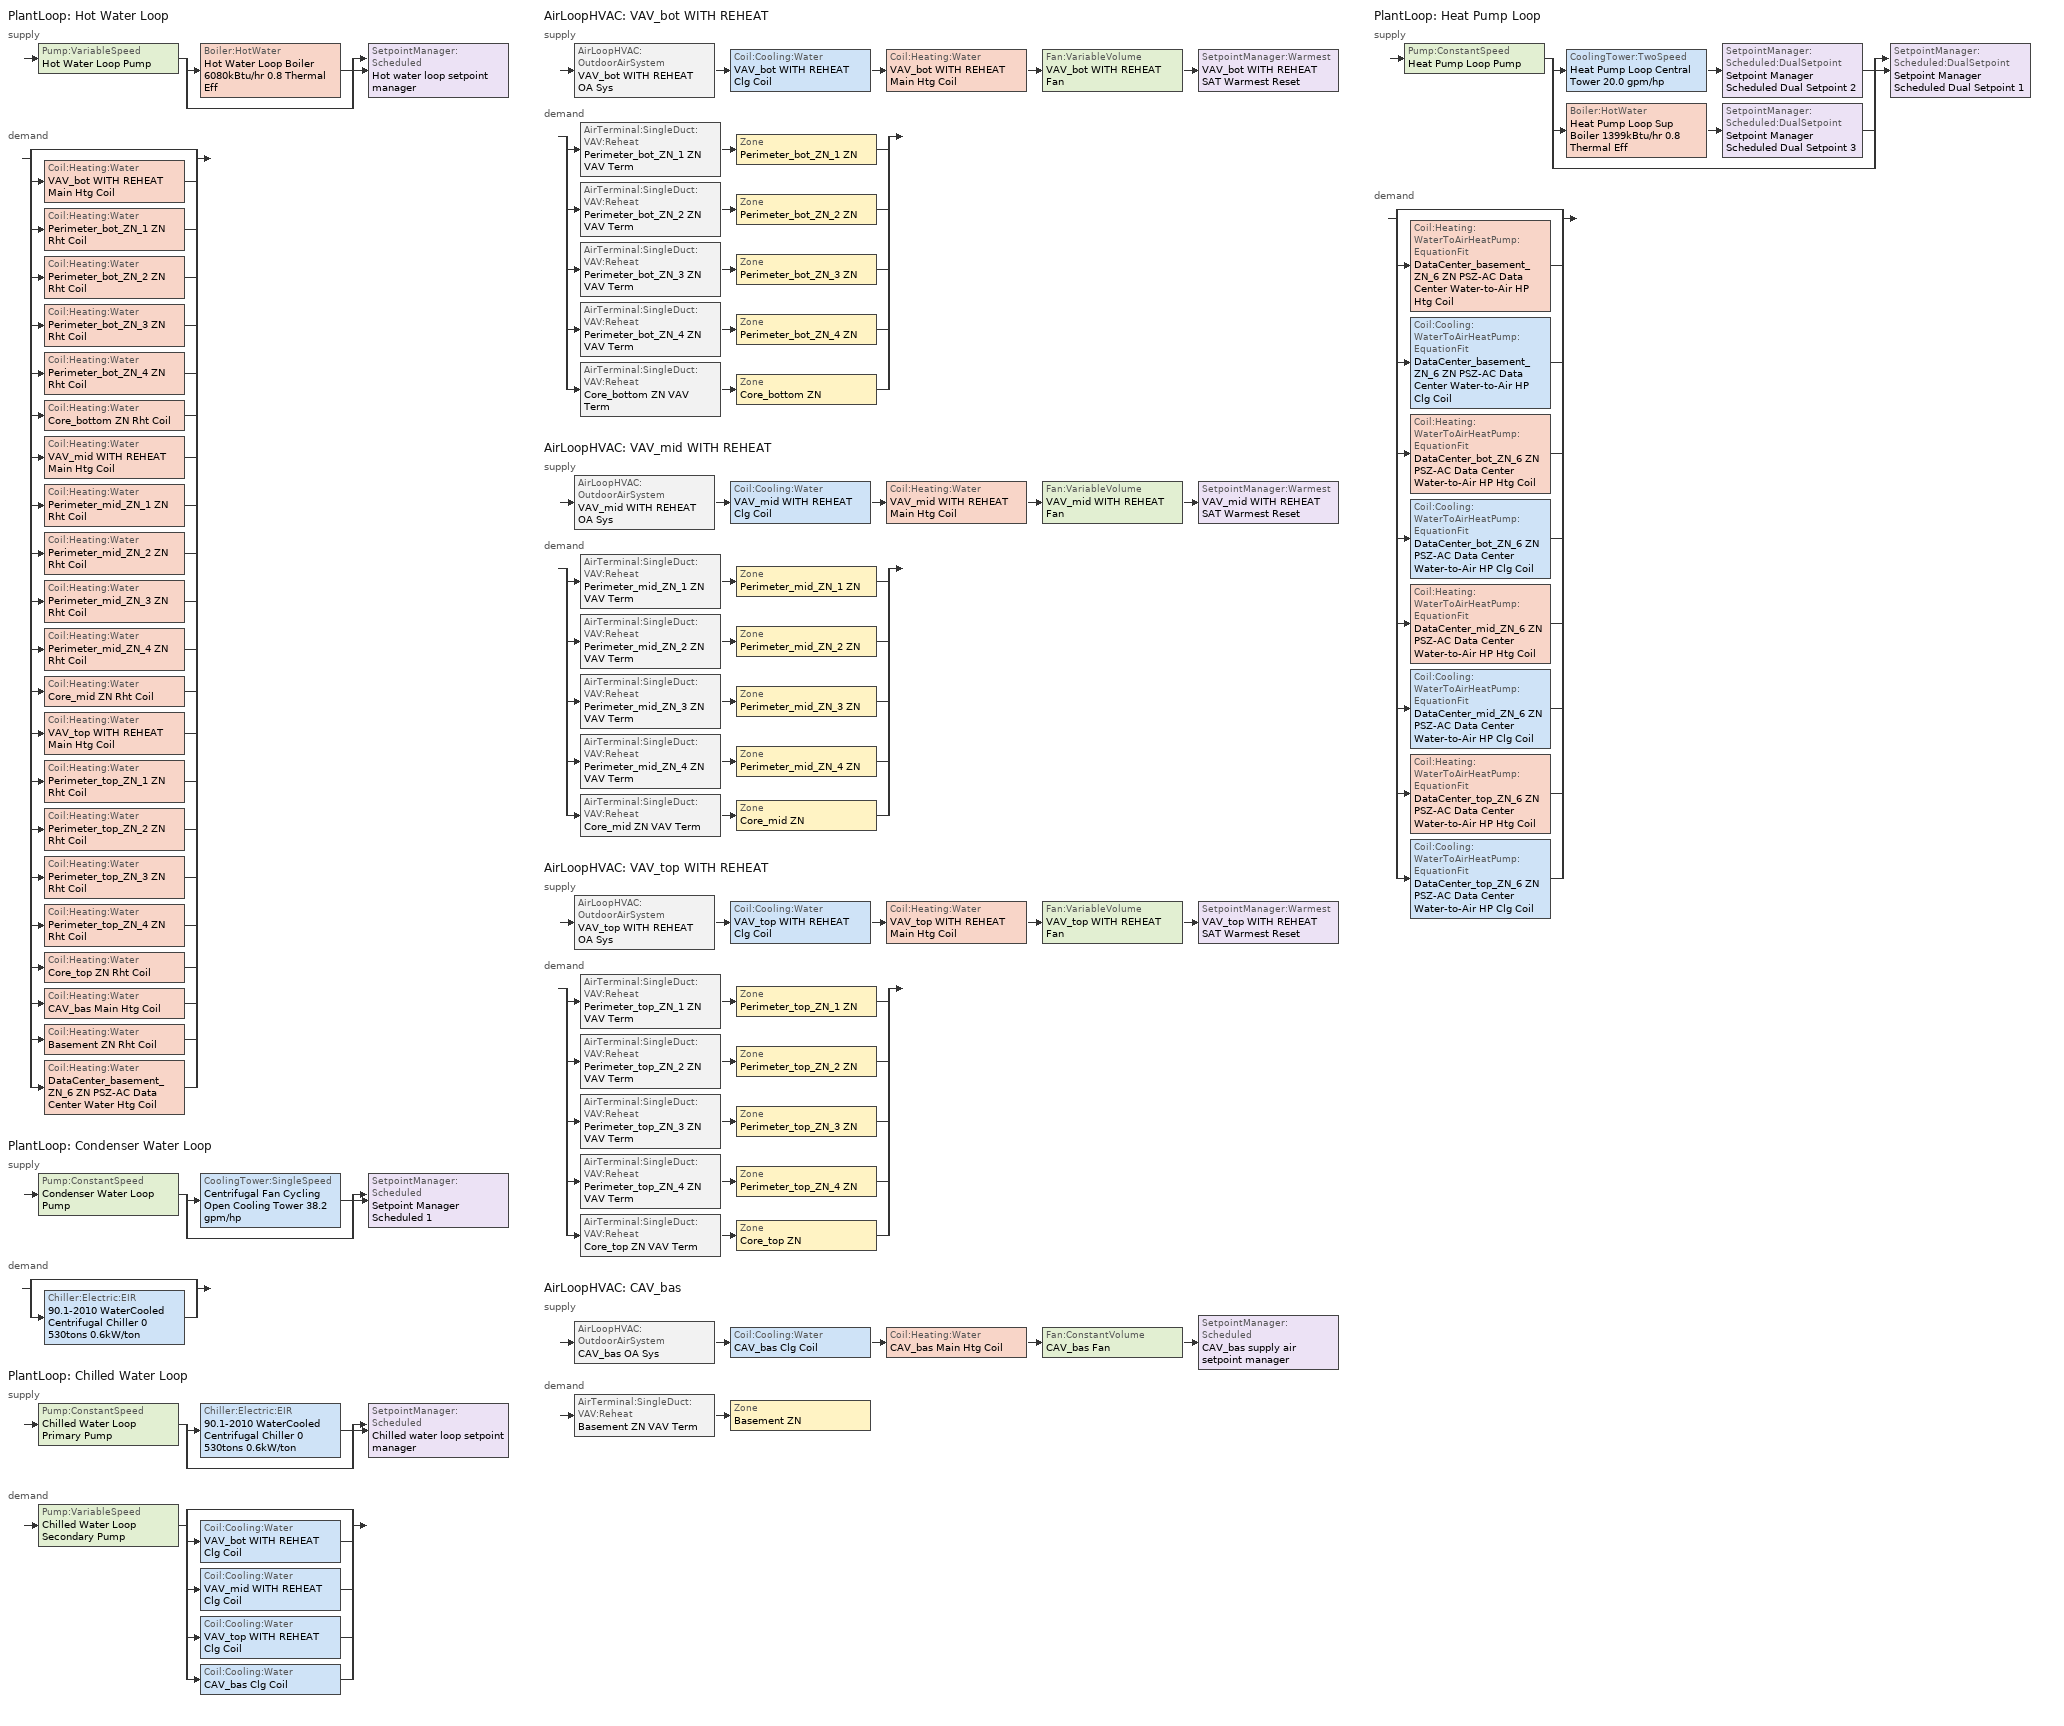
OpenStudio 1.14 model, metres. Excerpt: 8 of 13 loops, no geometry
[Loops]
PlantLoop 'Hot Water Loop'
 supply: Pump:VariableSpeed 'Hot Water Loop Pump' > split
  | Boiler:HotWater 'Hot Water Loop Boiler 6080kBtu/hr 0.8 Thermal Eff'
  | bypass
  join > SetpointManager:Scheduled 'Hot water loop setpoint manager'
 demand: split
  | bypass
  | Coil:Heating:Water 'VAV_bot WITH REHEAT Main Htg Coil'
  | Coil:Heating:Water 'Perimeter_bot_ZN_1 ZN Rht Coil'
  | Coil:Heating:Water 'Perimeter_bot_ZN_2 ZN Rht Coil'
  | Coil:Heating:Water 'Perimeter_bot_ZN_3 ZN Rht Coil'
  | Coil:Heating:Water 'Perimeter_bot_ZN_4 ZN Rht Coil'
  | Coil:Heating:Water 'Core_bottom ZN Rht Coil'
  | Coil:Heating:Water 'VAV_mid WITH REHEAT Main Htg Coil'
  | Coil:Heating:Water 'Perimeter_mid_ZN_1 ZN Rht Coil'
  | Coil:Heating:Water 'Perimeter_mid_ZN_2 ZN Rht Coil'
  | Coil:Heating:Water 'Perimeter_mid_ZN_3 ZN Rht Coil'
  | Coil:Heating:Water 'Perimeter_mid_ZN_4 ZN Rht Coil'
  | Coil:Heating:Water 'Core_mid ZN Rht Coil'
  | Coil:Heating:Water 'VAV_top WITH REHEAT Main Htg Coil'
  | Coil:Heating:Water 'Perimeter_top_ZN_1 ZN Rht Coil'
  | Coil:Heating:Water 'Perimeter_top_ZN_2 ZN Rht Coil'
  | Coil:Heating:Water 'Perimeter_top_ZN_3 ZN Rht Coil'
  | Coil:Heating:Water 'Perimeter_top_ZN_4 ZN Rht Coil'
  | Coil:Heating:Water 'Core_top ZN Rht Coil'
  | Coil:Heating:Water 'CAV_bas Main Htg Coil'
  | Coil:Heating:Water 'Basement ZN Rht Coil'
  | Coil:Heating:Water 'DataCenter_basement_ZN_6 ZN PSZ-AC Data Center Water Htg Coil'
PlantLoop 'Condenser Water Loop'
 supply: Pump:ConstantSpeed 'Condenser Water Loop Pump' > split
  | CoolingTower:SingleSpeed 'Centrifugal Fan Cycling Open Cooling Tower 38.2 gpm/hp'
  | bypass
  join > SetpointManager:Scheduled 'Setpoint Manager Scheduled 1'
 demand: split
  | bypass
  | Chiller:Electric:EIR '90.1-2010 WaterCooled  Centrifugal Chiller 0 530tons 0.6kW/ton'
PlantLoop 'Chilled Water Loop'
 supply: Pump:ConstantSpeed 'Chilled Water Loop Primary Pump' > split
  | Chiller:Electric:EIR '90.1-2010 WaterCooled  Centrifugal Chiller 0 530tons 0.6kW/ton'
  | bypass
  join > SetpointManager:Scheduled 'Chilled water loop setpoint manager'
 demand: Pump:VariableSpeed 'Chilled Water Loop Secondary Pump' > split
  | bypass
  | Coil:Cooling:Water 'VAV_bot WITH REHEAT Clg Coil'
  | Coil:Cooling:Water 'VAV_mid WITH REHEAT Clg Coil'
  | Coil:Cooling:Water 'VAV_top WITH REHEAT Clg Coil'
  | Coil:Cooling:Water 'CAV_bas Clg Coil'
AirLoopHVAC 'VAV_bot WITH REHEAT'
 supply: AirLoopHVAC:OutdoorAirSystem 'VAV_bot WITH REHEAT OA Sys' > Coil:Cooling:Water 'VAV_bot WITH REHEAT Clg Coil' > Coil:Heating:Water 'VAV_bot WITH REHEAT Main Htg Coil' > Fan:VariableVolume 'VAV_bot WITH REHEAT Fan' > SetpointManager:Warmest 'VAV_bot WITH REHEAT SAT Warmest Reset'
 demand: split
  | AirTerminal:SingleDuct:VAV:Reheat 'Perimeter_bot_ZN_1 ZN VAV Term' > Zone 'Perimeter_bot_ZN_1 ZN'
  | AirTerminal:SingleDuct:VAV:Reheat 'Perimeter_bot_ZN_2 ZN VAV Term' > Zone 'Perimeter_bot_ZN_2 ZN'
  | AirTerminal:SingleDuct:VAV:Reheat 'Perimeter_bot_ZN_3 ZN VAV Term' > Zone 'Perimeter_bot_ZN_3 ZN'
  | AirTerminal:SingleDuct:VAV:Reheat 'Perimeter_bot_ZN_4 ZN VAV Term' > Zone 'Perimeter_bot_ZN_4 ZN'
  | AirTerminal:SingleDuct:VAV:Reheat 'Core_bottom ZN VAV Term' > Zone 'Core_bottom ZN'
AirLoopHVAC 'VAV_mid WITH REHEAT'
 supply: AirLoopHVAC:OutdoorAirSystem 'VAV_mid WITH REHEAT OA Sys' > Coil:Cooling:Water 'VAV_mid WITH REHEAT Clg Coil' > Coil:Heating:Water 'VAV_mid WITH REHEAT Main Htg Coil' > Fan:VariableVolume 'VAV_mid WITH REHEAT Fan' > SetpointManager:Warmest 'VAV_mid WITH REHEAT SAT Warmest Reset'
 demand: split
  | AirTerminal:SingleDuct:VAV:Reheat 'Perimeter_mid_ZN_1 ZN VAV Term' > Zone 'Perimeter_mid_ZN_1 ZN'
  | AirTerminal:SingleDuct:VAV:Reheat 'Perimeter_mid_ZN_2 ZN VAV Term' > Zone 'Perimeter_mid_ZN_2 ZN'
  | AirTerminal:SingleDuct:VAV:Reheat 'Perimeter_mid_ZN_3 ZN VAV Term' > Zone 'Perimeter_mid_ZN_3 ZN'
  | AirTerminal:SingleDuct:VAV:Reheat 'Perimeter_mid_ZN_4 ZN VAV Term' > Zone 'Perimeter_mid_ZN_4 ZN'
  | AirTerminal:SingleDuct:VAV:Reheat 'Core_mid ZN VAV Term' > Zone 'Core_mid ZN'
AirLoopHVAC 'VAV_top WITH REHEAT'
 supply: AirLoopHVAC:OutdoorAirSystem 'VAV_top WITH REHEAT OA Sys' > Coil:Cooling:Water 'VAV_top WITH REHEAT Clg Coil' > Coil:Heating:Water 'VAV_top WITH REHEAT Main Htg Coil' > Fan:VariableVolume 'VAV_top WITH REHEAT Fan' > SetpointManager:Warmest 'VAV_top WITH REHEAT SAT Warmest Reset'
 demand: split
  | AirTerminal:SingleDuct:VAV:Reheat 'Perimeter_top_ZN_1 ZN VAV Term' > Zone 'Perimeter_top_ZN_1 ZN'
  | AirTerminal:SingleDuct:VAV:Reheat 'Perimeter_top_ZN_2 ZN VAV Term' > Zone 'Perimeter_top_ZN_2 ZN'
  | AirTerminal:SingleDuct:VAV:Reheat 'Perimeter_top_ZN_3 ZN VAV Term' > Zone 'Perimeter_top_ZN_3 ZN'
  | AirTerminal:SingleDuct:VAV:Reheat 'Perimeter_top_ZN_4 ZN VAV Term' > Zone 'Perimeter_top_ZN_4 ZN'
  | AirTerminal:SingleDuct:VAV:Reheat 'Core_top ZN VAV Term' > Zone 'Core_top ZN'
AirLoopHVAC 'CAV_bas'
 supply: AirLoopHVAC:OutdoorAirSystem 'CAV_bas OA Sys' > Coil:Cooling:Water 'CAV_bas Clg Coil' > Coil:Heating:Water 'CAV_bas Main Htg Coil' > Fan:ConstantVolume 'CAV_bas Fan' > SetpointManager:Scheduled 'CAV_bas supply air setpoint manager'
 demand: AirTerminal:SingleDuct:VAV:Reheat 'Basement ZN VAV Term' > Zone 'Basement ZN'
PlantLoop 'Heat Pump Loop'
 supply: Pump:ConstantSpeed 'Heat Pump Loop Pump' > split
  | CoolingTower:TwoSpeed 'Heat Pump Loop Central Tower 20.0 gpm/hp' > SetpointManager:Scheduled:DualSetpoint 'Setpoint Manager Scheduled Dual Setpoint 2'
  | Boiler:HotWater 'Heat Pump Loop Sup Boiler 1399kBtu/hr 0.8 Thermal Eff' > SetpointManager:Scheduled:DualSetpoint 'Setpoint Manager Scheduled Dual Setpoint 3'
  | bypass
  join > SetpointManager:Scheduled:DualSetpoint 'Setpoint Manager Scheduled Dual Setpoint 1'
 demand: split
  | bypass
  | Coil:Heating:WaterToAirHeatPump:EquationFit 'DataCenter_basement_ZN_6 ZN PSZ-AC Data Center Water-to-Air HP Htg Coil'
  | Coil:Cooling:WaterToAirHeatPump:EquationFit 'DataCenter_basement_ZN_6 ZN PSZ-AC Data Center Water-to-Air HP Clg Coil'
  | Coil:Heating:WaterToAirHeatPump:EquationFit 'DataCenter_bot_ZN_6 ZN PSZ-AC Data Center Water-to-Air HP Htg Coil'
  | Coil:Cooling:WaterToAirHeatPump:EquationFit 'DataCenter_bot_ZN_6 ZN PSZ-AC Data Center Water-to-Air HP Clg Coil'
  | Coil:Heating:WaterToAirHeatPump:EquationFit 'DataCenter_mid_ZN_6 ZN PSZ-AC Data Center Water-to-Air HP Htg Coil'
  | Coil:Cooling:WaterToAirHeatPump:EquationFit 'DataCenter_mid_ZN_6 ZN PSZ-AC Data Center Water-to-Air HP Clg Coil'
  | Coil:Heating:WaterToAirHeatPump:EquationFit 'DataCenter_top_ZN_6 ZN PSZ-AC Data Center Water-to-Air HP Htg Coil'
  | Coil:Cooling:WaterToAirHeatPump:EquationFit 'DataCenter_top_ZN_6 ZN PSZ-AC Data Center Water-to-Air HP Clg Coil'
[Sizing:Zone] Zone Cooling Design Supply Air Temperature Input Method=SupplyAirTemperature; Zone Cooling Design Supply Air Temperature {C}=12.8; Zone Cooling Design Supply Air Temperature Difference {deltaC}=11.11; Zone Heating Design Supply Air Temperature Input Method=SupplyAirTemperature; Zone Heating Design Supply Air Temperature Difference {deltaC}=11.11; Zone Cooling Design Supply Air Humidity Ratio {kg-H2O/kg-air}=0.0085; Zone Heating Design Supply Air Humidity Ratio {kg-H2O/kg-air}=0.008; Cooling Design Air Flow Method=DesignDayWithLimit; Heating Design Air Flow Method=DesignDay; Account for Dedicated Outdoor Air System=No; Dedicated Outdoor Air System Control Strategy=NeutralSupplyAir; Dedicated Outdoor Air Low Setpoint Temperature for Design {C}=autosize; Dedicated Outdoor Air High Setpoint Temperature for Design {C}=autosize
Name | Zone Heating Design Supply Air Temperature {C}
Core_bottom ZN; Perimeter_bot_ZN_1 ZN; Perimeter_top_ZN_4 ZN; Perimeter_top_ZN_1 ZN; Perimeter_mid_ZN_2 ZN; Perimeter_mid_ZN_3 ZN; Perimeter_top_ZN_3 ZN; Core_top ZN; Core_mid ZN; Perimeter_bot_ZN_3 ZN; Perimeter_bot_ZN_4 ZN; Perimeter_bot_ZN_2 ZN; Perimeter_mid_ZN_4 ZN; Perimeter_mid_ZN_1 ZN; Perimeter_top_ZN_2 ZN | 40
Basement ZN | 50
[Zone equipment]
Core_bottom ZN: Core_bottom ZN VAV Term
Perimeter_bot_ZN_1 ZN: Perimeter_bot_ZN_1 ZN VAV Term
Basement ZN: Basement ZN VAV Term
Perimeter_top_ZN_4 ZN: Perimeter_top_ZN_4 ZN VAV Term
Perimeter_top_ZN_1 ZN: Perimeter_top_ZN_1 ZN VAV Term
Perimeter_mid_ZN_2 ZN: Perimeter_mid_ZN_2 ZN VAV Term
Perimeter_mid_ZN_3 ZN: Perimeter_mid_ZN_3 ZN VAV Term
Perimeter_top_ZN_3 ZN: Perimeter_top_ZN_3 ZN VAV Term
Core_top ZN: Core_top ZN VAV Term
Core_mid ZN: Core_mid ZN VAV Term
Perimeter_bot_ZN_3 ZN: Perimeter_bot_ZN_3 ZN VAV Term
Perimeter_bot_ZN_4 ZN: Perimeter_bot_ZN_4 ZN VAV Term
Perimeter_bot_ZN_2 ZN: Perimeter_bot_ZN_2 ZN VAV Term
Perimeter_mid_ZN_4 ZN: Perimeter_mid_ZN_4 ZN VAV Term
Perimeter_mid_ZN_1 ZN: Perimeter_mid_ZN_1 ZN VAV Term
Perimeter_top_ZN_2 ZN: Perimeter_top_ZN_2 ZN VAV Term
[PlantLoop] Plant Loop Volume {m3}=Autocalculate; Load Distribution Scheme=Optimal
Name | Fluid Type | Minimum Loop Temperature {C} | Maximum Loop Temperature {C} | Common Pipe Simulation
Hot Water Loop | Water | 10
Condenser Water Loop |  | 5 | 80
Chilled Water Loop |  | 1 | 98 | CommonPipe
Heat Pump Loop | Water | 5 | 80
[Sizing:Plant] Sizing Option=NonCoincident; Zone Timesteps in Averaging Window=1; Coincident Sizing Factor Mode=None
Name | Loop Type | Design Loop Exit Temperature {C} | Loop Design Temperature Difference {deltaC}
Hot Water Loop | Heating | 82.2222 | 11.1111
Condenser Water Loop | Condenser | 29.4444 | 5.55556
Chilled Water Loop | Cooling | 6.66667 | 5.61111
Heat Pump Loop | Heating | 39 | 11
[SetpointManager:Scheduled] Control Variable=Temperature
Name | Schedule
Hot water loop setpoint manager | Hot Water Loop Temp - 180F
Setpoint Manager Scheduled 1 | Condenser Water Loop Temp - 70F
Chilled water loop setpoint manager | Chilled Water Loop Temp - 44F
CAV_bas supply air setpoint manager | Nat Vent Max Outdoor Temp Sch - 78F
[Pump:VariableSpeed] Pump Control Type=Intermittent
Name | Rated Pump Head {Pa} | Motor Efficiency | Fraction of Motor Inefficiencies to Fluid Stream | Coefficient 1 of the Part Load Performance Curve | Coefficient 2 of the Part Load Performance Curve | Coefficient 3 of the Part Load Performance Curve | Coefficient 4 of the Part Load Performance Curve
Hot Water Loop Pump | 179344 | 0.924
Chilled Water Loop Secondary Pump | 134508 | 0.93 | 0 | 0 | 0.0205 | 0.4101 | 0.5753
[Boiler:HotWater] Nominal Thermal Efficiency=0.8; Maximum Part Load Ratio=1.2; Parasitic Electric Load {W}=0; Sizing Factor=1
Name | Fuel Type | Efficiency Curve Temperature Evaluation Variable | Normalized Boiler Efficiency Curve | Design Water Outlet Temperature {C} | Water Outlet Upper Temperature Limit {C} | Boiler Flow Mode | Minimum Part Load Ratio | Optimum Part Load Ratio
Hot Water Loop Boiler 6080kBtu/hr 0.8 Thermal Eff | NaturalGas | LeavingBoiler | Boiler with No Minimum Turndown 1 | 82.2222 | 95 | LeavingSetpointModulated
Heat Pump Loop Sup Boiler 1399kBtu/hr 0.8 Thermal Eff |  |  | Boiler with No Minimum Turndown | 30 | 99 | ConstantFlow | 0 | 1
[Pump:ConstantSpeed] Rated Flow Rate {m3/s}=autosize; Rated Power Consumption {W}=autosize; Fraction of Motor Inefficiencies to Fluid Stream=0; Pump Control Type=Intermittent
Name | Rated Pump Head {Pa} | Motor Efficiency
Condenser Water Loop Pump | 148557 | 0.936
Chilled Water Loop Primary Pump | 44836 | 0.917
Heat Pump Loop Pump | 179344 | 0.895
[CoolingTower:SingleSpeed]
Centrifugal Fan Cycling Open Cooling Tower 38.2 gpm/hp: Design Water Flow Rate {m3/s}=autosize; Design Air Flow Rate {m3/s}=autosize; Fan Power at Design Air Flow Rate {W}=28222.9; U-Factor Times Area Value at Design Air Flow Rate {W/K}=autosize; Air Flow Rate in Free Convection Regime {m3/s}=autosize; U-Factor Times Area Value at Free Convection Air Flow Rate {W/K}=autosize; Performance Input Method=UFactorTimesAreaAndDesignWaterFlowRate; Free Convection Capacity {W}=0; Basin Heater Capacity {W/K}=0; Evaporation Loss Mode=LossFactor; Evaporation Loss Factor {percent/K}=0.2; Drift Loss Percent {percent}=0.008; Blowdown Calculation Mode=ConcentrationRatio; Blowdown Concentration Ratio=3; Capacity Control=FanCycling; Number of Cells=2; Cell Control=MinimalCell; Cell Minimum  Water Flow Rate Fraction=0.33; Cell Maximum Water Flow Rate Fraction=2.5; Sizing Factor=1
[Chiller:Electric:EIR]
90.1-2010 WaterCooled  Centrifugal Chiller 0 530tons 0.6kW/ton: Reference Capacity {W}=Autosize; Reference COP {W/W}=6.1059; Reference Leaving Chilled Water Temperature {C}=6.66667; Reference Entering Condenser Fluid Temperature {C}=35; Cooling Capacity Function of Temperature Curve=WaterCooled_PositiveDisplacement_Chiller_GT150_2010_PathA_CAPFT; Electric Input to Cooling Output Ratio Function of Temperature Curve=WaterCooled_PositiveDisplacement_Chiller_GT150_2010_PathA_EIRFT; Electric Input to Cooling Output Ratio Function of Part Load Ratio Curve=ChlrWtrCentPathAAllEIRRatio_fQRatio; Minimum Part Load Ratio=0.15; Maximum Part Load Ratio=1; Optimum Part Load Ratio=1; Minimum Unloading Ratio=0.25; Condenser Type=WaterCooled; Leaving Chilled Water Lower Temperature Limit {C}=2.22222; Chiller Flow Mode=ConstantFlow; Design Heat Recovery Water Flow Rate {m3/s}=0; Sizing Factor=1; Basin Heater Capacity {W/K}=0; Basin Heater Setpoint Temperature {C}=10
[AirLoopHVAC] Availability Schedule=OfficeLarge HVACOperationSchd; Design Supply Air Flow Rate {m3/s}=AutoSize
Name | Availability Manager
VAV_bot WITH REHEAT | Availability Manager Night Cycle 1
VAV_mid WITH REHEAT | Availability Manager Night Cycle 2
VAV_top WITH REHEAT | Availability Manager Night Cycle 3
CAV_bas | Availability Manager Night Cycle 4
[Sizing:System] Type of Load to Size On=Sensible; Preheat Design Temperature {C}=7; Preheat Design Humidity Ratio {kg-H2O/kg-Air}=0.008; Precool Design Temperature {C}=12.8; Precool Design Humidity Ratio {kg-H2O/kg-Air}=0.008; Central Cooling Design Supply Air Temperature {C}=12.8; Sizing Option=Coincident; 100% Outdoor Air in Cooling=No; 100% Outdoor Air in Heating=No; Central Cooling Design Supply Air Humidity Ratio {kg-H2O/kg-Air}=0.0085; Central Heating Design Supply Air Humidity Ratio {kg-H2O/kg-Air}=0.008; Cooling Design Air Flow Method=DesignDay; Cooling Design Air Flow Rate {m3/s}=0; Heating Design Air Flow Method=DesignDay; Heating Design Air Flow Rate {m3/s}=0; System Outdoor Air Method=ZoneSum; Zone Maximum Outdoor Air Fraction=1; Cooling Supply Air Flow Rate Per Floor Area {m3/s-m2}=0.00996765; Cooling Fraction of Autosized Cooling Supply Air Flow Rate=1; Cooling Supply Air Flow Rate Per Unit Cooling Capacity {m3/s-W}=3.94755e-05; Heating Supply Air Flow Rate Per Floor Area {m3/s-m2}=0.00996765; Heating Fraction of Autosized Heating Supply Air Flow Rate=1; Heating Fraction of Autosized Cooling Supply Air Flow Rate=1; Heating Supply Air Flow Rate Per Unit Heating Capacity {m3/s-W}=3.15882e-05; Cooling Design Capacity Method=CoolingDesignCapacity; Cooling Design Capacity {W}=autosize; Cooling Design Capacity Per Floor Area {W/m2}=234.7; Fraction of Autosized Cooling Design Capacity=1; Heating Design Capacity Method=HeatingDesignCapacity; Heating Design Capacity {W}=autosize; Heating Design Capacity Per Floor Area {W/m2}=157; Fraction of Autosized Heating Design Capacity=1; Central Cooling Capacity Control Method=OnOff
Name | Design Outdoor Air Flow Rate {m3/s} | Minimum System Air Flow Ratio | Central Heating Design Supply Air Temperature {C}
VAV_bot WITH REHEAT; VAV_top WITH REHEAT | 2.53819 | 0.3 | 12.8
VAV_mid WITH REHEAT | 1.65851 | 0.3 | 12.8
CAV_bas | Autosize | 1 | 16.7
[Fan:VariableVolume] Availability Schedule=Always On Discrete; Pressure Rise {Pa}=1389.92; Maximum Flow Rate {m3/s}=Autosize; Fan Power Minimum Flow Rate Input Method=Fraction; Fan Power Minimum Flow Fraction=0.2; Fan Power Minimum Air Flow Rate {m3/s}=0; Motor In Airstream Fraction=1; Fan Power Coefficient 1=0.0013; Fan Power Coefficient 2=0.147; Fan Power Coefficient 3=0.9506; Fan Power Coefficient 4=-0.0998; Fan Power Coefficient 5=0
Name | Fan Efficiency | Motor Efficiency
VAV_bot WITH REHEAT Fan | 0.61165 | 0.941
VAV_mid WITH REHEAT Fan | 0.6253 | 0.962
VAV_top WITH REHEAT Fan | 0.6084 | 0.936
[Coil:Heating:Water] Availability Schedule=Always On Discrete
Name | Rated Inlet Water Temperature {C} | Rated Inlet Air Temperature {C} | Rated Outlet Water Temperature {C} | Rated Outlet Air Temperature {C}
VAV_bot WITH REHEAT Main Htg Coil; VAV_mid WITH REHEAT Main Htg Coil; VAV_top WITH REHEAT Main Htg Coil | 82.2222 | 7 | 71.1111 | 12.8
Perimeter_bot_ZN_1 ZN Rht Coil; Perimeter_bot_ZN_2 ZN Rht Coil; Perimeter_bot_ZN_3 ZN Rht Coil; Perimeter_bot_ZN_4 ZN Rht Coil; Core_bottom ZN Rht Coil; Perimeter_mid_ZN_1 ZN Rht Coil; Perimeter_mid_ZN_2 ZN Rht Coil; Perimeter_mid_ZN_3 ZN Rht Coil; Perimeter_mid_ZN_4 ZN Rht Coil; Core_mid ZN Rht Coil; Perimeter_top_ZN_1 ZN Rht Coil; Perimeter_top_ZN_2 ZN Rht Coil; Perimeter_top_ZN_3 ZN Rht Coil; Perimeter_top_ZN_4 ZN Rht Coil; Core_top ZN Rht Coil | 82.2222 | 12.8 | 71.1111 | 40
CAV_bas Main Htg Coil | 67 | 7 | 55.8889 | 16.7
Basement ZN Rht Coil | 67 | 16.7 | 55.8889 | 50
DataCenter_basement_ZN_6 ZN PSZ-AC Data Center Water Htg Coil | 82.2222 | 7 | 71.1111 | 12.7778
[Controller:WaterCoil] Minimum Actuated Flow {m3/s}=0
Name | Water Coil | Action | Controller Convergence Tolerance {deltaC}
VAV_bot WITH REHEAT Main Htg Coil Controller | VAV_bot WITH REHEAT Main Htg Coil | Normal | 0.0001
VAV_bot WITH REHEAT Clg Coil Controller | VAV_bot WITH REHEAT Clg Coil | Reverse
Controller Water Coil 1 | Perimeter_bot_ZN_1 ZN Rht Coil | Normal | 0.0001
Controller Water Coil 2 | Perimeter_bot_ZN_2 ZN Rht Coil | Normal | 0.0001
Controller Water Coil 3 | Perimeter_bot_ZN_3 ZN Rht Coil | Normal | 0.0001
Controller Water Coil 4 | Perimeter_bot_ZN_4 ZN Rht Coil | Normal | 0.0001
Controller Water Coil 5 | Core_bottom ZN Rht Coil | Normal | 0.0001
VAV_mid WITH REHEAT Main Htg Coil Controller | VAV_mid WITH REHEAT Main Htg Coil | Normal | 0.0001
VAV_mid WITH REHEAT Clg Coil Controller | VAV_mid WITH REHEAT Clg Coil | Reverse
Controller Water Coil 6 | Perimeter_mid_ZN_1 ZN Rht Coil | Normal | 0.0001
Controller Water Coil 7 | Perimeter_mid_ZN_2 ZN Rht Coil | Normal | 0.0001
Controller Water Coil 8 | Perimeter_mid_ZN_3 ZN Rht Coil | Normal | 0.0001
Controller Water Coil 9 | Perimeter_mid_ZN_4 ZN Rht Coil | Normal | 0.0001
Controller Water Coil 10 | Core_mid ZN Rht Coil | Normal | 0.0001
VAV_top WITH REHEAT Main Htg Coil Controller | VAV_top WITH REHEAT Main Htg Coil | Normal | 0.0001
VAV_top WITH REHEAT Clg Coil Controller | VAV_top WITH REHEAT Clg Coil | Reverse
Controller Water Coil 11 | Perimeter_top_ZN_1 ZN Rht Coil | Normal | 0.0001
Controller Water Coil 12 | Perimeter_top_ZN_2 ZN Rht Coil | Normal | 0.0001
Controller Water Coil 13 | Perimeter_top_ZN_3 ZN Rht Coil | Normal | 0.0001
Controller Water Coil 14 | Perimeter_top_ZN_4 ZN Rht Coil | Normal | 0.0001
Controller Water Coil 15 | Core_top ZN Rht Coil | Normal | 0.0001
CAV_bas Main Htg Coil Controller | CAV_bas Main Htg Coil | Normal | 0.0001
Controller Water Coil 16 | CAV_bas Clg Coil | Reverse
Controller Water Coil 17 | Basement ZN Rht Coil | Normal | 0.0001
Controller Water Coil 18 | DataCenter_basement_ZN_6 ZN PSZ-AC Data Center Water Htg Coil | Normal | 0.0001
[Coil:Cooling:Water] Availability Schedule=Always On Discrete; Heat Exchanger Configuration=CrossFlow
VAV_bot WITH REHEAT Clg Coil; VAV_mid WITH REHEAT Clg Coil; VAV_top WITH REHEAT Clg Coil; CAV_bas Clg Coil
[Controller:OutdoorAir] Minimum Outdoor Air Flow Rate {m3/s}=Autosize; Maximum Outdoor Air Flow Rate {m3/s}=Autosize; Economizer Control Type=DifferentialDryBulb; Economizer Control Action Type=ModulateFlow; Lockout Type=NoLockout; Minimum Limit Type=FixedMinimum; Minimum Outdoor Air Schedule=OfficeLarge HVACOperationSchd; High Humidity Control=No; Heat Recovery Bypass Control Type=BypassWhenOAFlowGreaterThanMinimum
Name | Controller Mechanical Ventilation | Minimum Fraction of Outdoor Air Schedule
VAV_bot WITH REHEAT OA Controller | VAV_bot WITH REHEAT Vent Controller
VAV_mid WITH REHEAT OA Controller | VAV_mid WITH REHEAT Vent Controller
VAV_top WITH REHEAT OA Controller | VAV_top WITH REHEAT Vent Controller
CAV_bas OA Controller | CAV_bas Vent Controller | OfficeLarge MinOA_MotorizedDamper_Sched
[Controller:MechanicalVentilation] Availability Schedule=Always On Discrete
Name | System Outdoor Air Method
VAV_bot WITH REHEAT Vent Controller; VAV_top WITH REHEAT Vent Controller | VentilationRateProcedure
VAV_mid WITH REHEAT Vent Controller; CAV_bas Vent Controller | ZoneSum
[AirLoopHVAC:OutdoorAirSystem]
Name | Controller
VAV_bot WITH REHEAT OA Sys | VAV_bot WITH REHEAT OA Controller
VAV_mid WITH REHEAT OA Sys | VAV_mid WITH REHEAT OA Controller
VAV_top WITH REHEAT OA Sys | VAV_top WITH REHEAT OA Controller
CAV_bas OA Sys | CAV_bas OA Controller
[AvailabilityManager:NightCycle] Control Type=CycleOnAny; Thermostat Tolerance {deltaC}=1; Cycling Run Time {s}=3600
Availability Manager Night Cycle 1; Availability Manager Night Cycle 2; Availability Manager Night Cycle 3; Availability Manager Night Cycle 4
[AirTerminal:SingleDuct:VAV:Reheat] Availability Schedule=Always On Discrete; Maximum Air Flow Rate {m3/s}=AutoSize; Zone Minimum Air Flow Input Method=Constant; Fixed Minimum Air Flow Rate {m3/s}=0; Maximum Hot Water or Steam Flow Rate {m3/s}=AutoSize; Minimum Hot Water or Steam Flow Rate {m3/s}=0; Convergence Tolerance=0.001; Damper Heating Action=Reverse; Maximum Flow per Zone Floor Area During Reheat {m3/s-m2}=0; Maximum Flow Fraction During Reheat=0.5; Control For Outdoor Air=No
Name | Constant Minimum Air Flow Fraction | Reheat Coil | Maximum Reheat Air Temperature {C}
Perimeter_bot_ZN_1 ZN VAV Term | 0.2 | Perimeter_bot_ZN_1 ZN Rht Coil | 40
Perimeter_bot_ZN_2 ZN VAV Term | 0.2 | Perimeter_bot_ZN_2 ZN Rht Coil | 40
Perimeter_bot_ZN_3 ZN VAV Term | 0.259509 | Perimeter_bot_ZN_3 ZN Rht Coil | 40
Perimeter_bot_ZN_4 ZN VAV Term | 0.2 | Perimeter_bot_ZN_4 ZN Rht Coil | 40
Core_bottom ZN VAV Term | 0.306147 | Core_bottom ZN Rht Coil | 40
Perimeter_mid_ZN_1 ZN VAV Term | 0.2 | Perimeter_mid_ZN_1 ZN Rht Coil | 40
Perimeter_mid_ZN_2 ZN VAV Term | 0.2 | Perimeter_mid_ZN_2 ZN Rht Coil | 40
Perimeter_mid_ZN_3 ZN VAV Term | 0.2 | Perimeter_mid_ZN_3 ZN Rht Coil | 40
Perimeter_mid_ZN_4 ZN VAV Term | 0.2 | Perimeter_mid_ZN_4 ZN Rht Coil | 40
Core_mid ZN VAV Term | 0.2 | Core_mid ZN Rht Coil | 40
Perimeter_top_ZN_1 ZN VAV Term | 0.2 | Perimeter_top_ZN_1 ZN Rht Coil | 40
Perimeter_top_ZN_2 ZN VAV Term | 0.2 | Perimeter_top_ZN_2 ZN Rht Coil | 40
Perimeter_top_ZN_3 ZN VAV Term | 0.28926 | Perimeter_top_ZN_3 ZN Rht Coil | 40
Perimeter_top_ZN_4 ZN VAV Term | 0.2 | Perimeter_top_ZN_4 ZN Rht Coil | 40
Core_top ZN VAV Term | 0.355865 | Core_top ZN Rht Coil | 40
Basement ZN VAV Term | 0.2 | Basement ZN Rht Coil | 50
[Fan:ConstantVolume]
CAV_bas Fan: Availability Schedule=Always On Discrete; Fan Efficiency=0.59605; Pressure Rise {Pa}=1018.77; Maximum Flow Rate {m3/s}=AutoSize; Motor Efficiency=0.917
[SetpointManager:Scheduled:DualSetpoint] High Setpoint Schedule=Heat Pump Loop High Temp - 65F; Low Setpoint Schedule=Heat Pump Loop Low Temp - 41F
Setpoint Manager Scheduled Dual Setpoint 1; Setpoint Manager Scheduled Dual Setpoint 2; Setpoint Manager Scheduled Dual Setpoint 3
[CoolingTower:TwoSpeed]
Heat Pump Loop Central Tower 20.0 gpm/hp: Design Water Flow Rate {m3/s}=autosize; High Fan Speed Air Flow Rate {m3/s}=autosize; High Fan Speed Fan Power {W}=5298.29; High Fan Speed U-Factor Times Area Value {W/K}=autosize; Low Fan Speed Air Flow Rate {m3/s}=AutoSize; Low Fan Speed Fan Power {W}=1589.49; Low Fan Speed U-Factor Times Area Value {W/K}=AutoSize; Sizing Factor=1
[Coil:Heating:WaterToAirHeatPump:EquationFit] Rated Heating Coefficient of Performance {W/W}=4.2; Heating Capacity Coefficient 1=0.237847; Heating Capacity Coefficient 2=-3.35824; Heating Capacity Coefficient 3=3.8064; Heating Capacity Coefficient 4=0.1792; Heating Capacity Coefficient 5=0.128607; Heating Power Consumption Coefficient 1=-3.79176; Heating Power Consumption Coefficient 2=3.38799; Heating Power Consumption Coefficient 3=1.50226; Heating Power Consumption Coefficient 4=-0.177654; Heating Power Consumption Coefficient 5=-0.10308
DataCenter_basement_ZN_6 ZN PSZ-AC Data Center Water-to-Air HP Htg Coil; DataCenter_bot_ZN_6 ZN PSZ-AC Data Center Water-to-Air HP Htg Coil; DataCenter_mid_ZN_6 ZN PSZ-AC Data Center Water-to-Air HP Htg Coil; DataCenter_top_ZN_6 ZN PSZ-AC Data Center Water-to-Air HP Htg Coil
[Coil:Cooling:WaterToAirHeatPump:EquationFit] Rated Cooling Coefficient of Performance {W/W}=3.4; Total Cooling Capacity Coefficient 1=-4.30267; Total Cooling Capacity Coefficient 2=7.18537; Total Cooling Capacity Coefficient 3=-2.23947; Total Cooling Capacity Coefficient 4=0.139996; Total Cooling Capacity Coefficient 5=0.10266; Sensible Cooling Capacity Coefficient 1=6.00194; Sensible Cooling Capacity Coefficient 2=22.6301; Sensible Cooling Capacity Coefficient 3=-26.7961; Sensible Cooling Capacity Coefficient 4=-1.72375; Sensible Cooling Capacity Coefficient 5=0.490645; Sensible Cooling Capacity Coefficient 6=0.0693119; Cooling Power Consumption Coefficient 1=-5.67776; Cooling Power Consumption Coefficient 2=0.438988; Cooling Power Consumption Coefficient 3=5.84528; Cooling Power Consumption Coefficient 4=0.141606; Cooling Power Consumption Coefficient 5=-0.168728
DataCenter_basement_ZN_6 ZN PSZ-AC Data Center Water-to-Air HP Clg Coil; DataCenter_bot_ZN_6 ZN PSZ-AC Data Center Water-to-Air HP Clg Coil; DataCenter_mid_ZN_6 ZN PSZ-AC Data Center Water-to-Air HP Clg Coil; DataCenter_top_ZN_6 ZN PSZ-AC Data Center Water-to-Air HP Clg Coil
[SetpointManager:Warmest] Control Variable=Temperature; Minimum Setpoint Temperature {C}=12.8; Maximum Setpoint Temperature {C}=15.5778; Strategy=MaximumTemperature
VAV_bot WITH REHEAT SAT Warmest Reset; VAV_mid WITH REHEAT SAT Warmest Reset; VAV_top WITH REHEAT SAT Warmest Reset
[Schedule:Ruleset]
Name | Default Day Schedule | Summer Design Day Schedule | Winter Design Day Schedule
Hot Water Loop Temp - 180F | Hot Water Loop Temp - 180F Default
Condenser Water Loop Temp - 70F | Condenser Water Loop Temp - 70F Default
Chilled Water Loop Temp - 44F | Chilled Water Loop Temp - 44F Default
OfficeLarge HVACOperationSchd | OfficeLarge HVACOperationSchd Default | OfficeLarge HVACOperationSchd Summer Design Day | OfficeLarge HVACOperationSchd Winter Design Day
OfficeLarge MinOA_MotorizedDamper_Sched | OfficeLarge MinOA_MotorizedDamper_Sched Default | OfficeLarge MinOA_MotorizedDamper_Sched Summer Design Day | OfficeLarge MinOA_MotorizedDamper_Sched Winter Design Day
Nat Vent Max Outdoor Temp Sch - 78F | Nat Vent Max Outdoor Temp Sch - 78F Default
Heat Pump Loop High Temp - 65F | Heat Pump Loop High Temp - 65F Default
Heat Pump Loop Low Temp - 41F | Heat Pump Loop Low Temp - 41F Default
[Schedule:Day]
Hot Water Loop Temp - 180F Default: 24, 0, 82.2222
Condenser Water Loop Temp - 70F Default: 24, 0, 21.1111
Chilled Water Loop Temp - 44F Default: 24, 0, 6.66667
OfficeLarge HVACOperationSchd Default; OfficeLarge MinOA_MotorizedDamper_Sched Default: 24, 0, 0
OfficeLarge HVACOperationSchd Summer Design Day; OfficeLarge HVACOperationSchd SmrDsn|Wkdy Day: 6, 0, 0, 22, 0, 1, 24, 0, 0
OfficeLarge HVACOperationSchd Winter Design Day; OfficeLarge HVACOperationSchd WntrDsn|Sat Day: 6, 0, 0, 18, 0, 1, 24, 0, 0
OfficeLarge MinOA_MotorizedDamper_Sched Summer Design Day; OfficeLarge MinOA_MotorizedDamper_Sched SmrDsn|Wkdy Day: 7, 0, 0, 22, 0, 1, 24, 0, 0
OfficeLarge MinOA_MotorizedDamper_Sched Winter Design Day; OfficeLarge MinOA_MotorizedDamper_Sched WntrDsn|Sat Day: 7, 0, 0, 18, 0, 1, 24, 0, 0
Nat Vent Max Outdoor Temp Sch - 78F Default: 24, 0, 25.5556
Heat Pump Loop High Temp - 65F Default: 24, 0, 18.3333
Heat Pump Loop Low Temp - 41F Default: 24, 0, 5
[Schedule:Rule] Date Specification Type=DateRange; Start Month=1; Start Day=1; End Month=12; End Day=31
Name | Schedule Ruleset | Rule Order | Day Schedule | Apply Monday | Apply Tuesday | Apply Wednesday | Apply Thursday | Apply Friday | Apply Saturday
Schedule Rule 13 | OfficeLarge HVACOperationSchd | 1 | OfficeLarge HVACOperationSchd SmrDsn|Wkdy Day | Yes | Yes | Yes | Yes | Yes
Schedule Rule 14 | OfficeLarge HVACOperationSchd | 0 | OfficeLarge HVACOperationSchd WntrDsn|Sat Day |  |  |  |  |  | Yes
Schedule Rule 15 | OfficeLarge MinOA_MotorizedDamper_Sched | 1 | OfficeLarge MinOA_MotorizedDamper_Sched SmrDsn|Wkdy Day | Yes | Yes | Yes | Yes | Yes
Schedule Rule 16 | OfficeLarge MinOA_MotorizedDamper_Sched | 0 | OfficeLarge MinOA_MotorizedDamper_Sched WntrDsn|Sat Day |  |  |  |  |  | Yes
[Schedule:Constant]
Always On Discrete: Value=1
[Curve:Biquadratic] Minimum Value of x=5; Maximum Value of x=10; Minimum Value of y=17.78; Maximum Value of y=46.11
Name | Coefficient1 Constant | Coefficient2 x | Coefficient3 x**2 | Coefficient4 y | Coefficient5 y**2 | Coefficient6 x*y
WaterCooled_PositiveDisplacement_Chiller_GT150_2010_PathA_CAPFT | 0.906115 | 0.0292277 | -0.0003647 | -0.0009709 | -9.05e-05 | 0.0002527
WaterCooled_PositiveDisplacement_Chiller_GT150_2010_PathA_EIRFT | 0.377312 | -0.0229032 | 0.0016504 | 0.0118156 | 0.0004345 | -0.0010132
[Curve:Quadratic]
ChlrWtrCentPathAAllEIRRatio_fQRatio: Coefficient1 Constant=0.222149; Coefficient2 x=0.503156; Coefficient3 x**2=0.256905; Minimum Value of x=0.1; Maximum Value of x=1; Minimum Curve Output=0.28
[Curve:Cubic] Coefficient1 Constant=0.7463; Coefficient2 x=1.3196; Coefficient3 x**2=-2.2154; Coefficient4 x**3=1.1674; Minimum Value of x=0; Maximum Value of x=1.3
Boiler with No Minimum Turndown; Boiler with No Minimum Turndown 1
